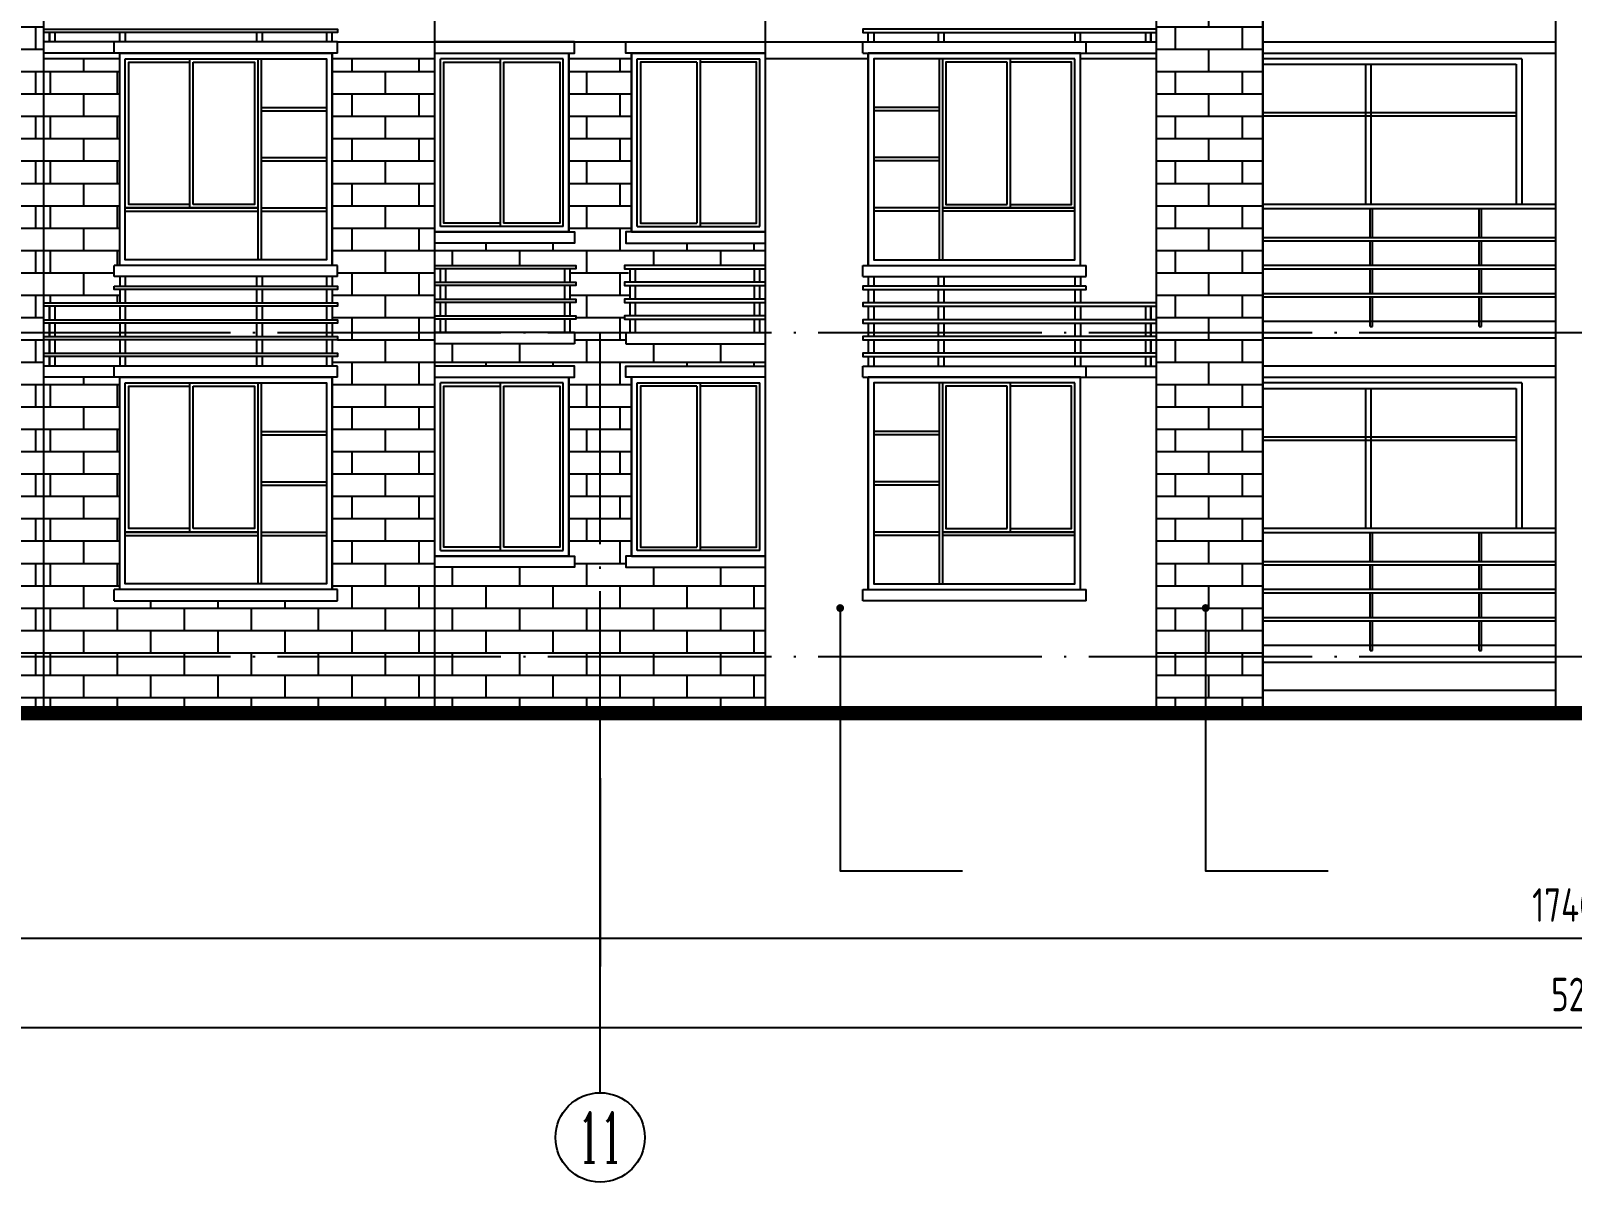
# Model space of a CAD drawing. Extents: x -726032 to 135930, y -151624 to 587044.
# Drawn here: x -499349 to -485553, y 290725 to 301028 of the extents above; entities that cross this region are included whole.
import ezdxf
from ezdxf.enums import TextEntityAlignment as Align

# ---------------------------------------------------------------- set-up
doc = ezdxf.new("R2010")
doc.units = 0
doc.header["$LTSCALE"] = 1000
doc.header["$MEASUREMENT"] = 0
doc.linetypes.add('DOTE', pattern=[2.42, 2, -0.2, 0.02, -0.2])
doc.layers.get('0').update_dxf_attribs({"linetype": 'CONTINUOUS'})
doc.layers.get('DEFPOINTS').update_dxf_attribs({"color": 1, "linetype": 'CONTINUOUS'})
for name, color, linetype in [('1', 140, 'CONTINUOUS'), ('AXIS', 245, 'CONTINUOUS'), ('AXIS_TEXT', 7, 'CONTINUOUS'), ('DOTE', 8, 'DOTE'), ('WINDOW', 155, 'CONTINUOUS'), ('引线', 213, 'CONTINUOUS'), ('栏杆', 126, 'CONTINUOUS'), ('装饰线', 252, 'CONTINUOUS')]:
    doc.layers.add(name, color=color, linetype=linetype)
doc.styles.add('COMPLEX', font='COMPLEX')
doc.styles.add('DIM_FONT', font='isocp.shx', dxfattribs={"width": 0.8})
doc.dimstyles.new('DIMN', dxfattribs={"dimtxt": 300, "dimasz": 1, "dimexe": 250, "dimexo": 300, "dimgap": 150, "dimtad": 1, "dimdec": 0, "dimzin": 0, "dimdsep": 46, "dimtxsty": 'DIM_FONT', "dimcen": 0.09, "dimclrt": 142, "dimadec": 0, "dimazin": 0, "dimtfac": 1, "dimtdec": 0, "dimtix": 1, "dimtmove": 2, "dimatfit": 3, "dimfxl": 1, "dimtolj": 1, "dimtzin": 0, "dimarcsym": 0})
pattern_1 = [(0, (-503804.97, 166246.5), (0, 200.025), []), (90, (-503804.97, 166246.5), (-300, 200.025), [200.025, -200.025])]
pattern_2 = [(0, (-515673.43, 166246.5), (0, 200.025), []), (90, (-515673.43, 166246.5), (-300, 200.025), [200.025, -200.025])]

# ---------------------------------------------------------------- blocks, each defined once
blk = doc.blocks.new('*D133')
at = {"layer": 'AXIS', "color": 0, "lineweight": -2, "transparency": 16777216}
for p, q in [((-511773, 293541), (-511773, 291855)), ((-458943, 293541), (-458943, 291855)), ((-458944, 292105), (-511772, 292105))]:
    blk.add_line(p, q, dxfattribs=at)
at = {"layer": 'AXIS', "color": 0, "transparency": 16777216}
for points in [[(-511772, 292105), (-511772, 292105), (-511773, 292105)], [(-458944, 292105), (-458944, 292105), (-458943, 292105)]]:
    blk.add_solid(points, dxfattribs=at)
at = {"layer": 'DEFPOINTS', "color": 0, "transparency": 16777216}
for p in [(-511773, 293841), (-458943, 293841), (-511773, 292105)]:
    blk.add_point(p, dxfattribs=at)
at = {"layer": 'AXIS', "color": 142, "transparency": 16777216, "insert": (-485358, 292405), "char_height": 300, "attachment_point": 5, "style": 'DIM_FONT'}
blk.add_mtext('\\A1;52830', dxfattribs=at)
blk = doc.blocks.new('*D136')
at = {"layer": 'AXIS', "color": 0, "lineweight": -2, "transparency": 16777216}
for p, q in [((-511653, 294341), (-511653, 292655)), ((-494253, 294341), (-494253, 292655)), ((-494254, 292905), (-511652, 292905))]:
    blk.add_line(p, q, dxfattribs=at)
at = {"layer": 'AXIS', "color": 0, "transparency": 16777216}
for points in [[(-511652, 292905), (-511652, 292905), (-511653, 292905)], [(-494254, 292905), (-494254, 292905), (-494253, 292905)]]:
    blk.add_solid(points, dxfattribs=at)
at = {"layer": 'DEFPOINTS', "color": 0, "transparency": 16777216}
for p in [(-511653, 294641), (-494253, 294641), (-511653, 292905)]:
    blk.add_point(p, dxfattribs=at)
at = {"layer": 'AXIS', "color": 142, "transparency": 16777216, "insert": (-502953, 293205), "char_height": 300, "attachment_point": 5, "style": 'DIM_FONT'}
blk.add_mtext('\\A1;17400', dxfattribs=at)
blk = doc.blocks.new('*D142')
at = {"layer": 'AXIS', "color": 0, "lineweight": -2, "transparency": 16777216}
for p, q in [((-494253, 294341), (-494253, 292655)), ((-476853, 294341), (-476853, 292655)), ((-476854, 292905), (-494252, 292905))]:
    blk.add_line(p, q, dxfattribs=at)
at = {"layer": 'AXIS', "color": 0, "transparency": 16777216}
for points in [[(-494252, 292905), (-494252, 292905), (-494253, 292905)], [(-476854, 292905), (-476854, 292905), (-476853, 292905)]]:
    blk.add_solid(points, dxfattribs=at)
at = {"layer": 'DEFPOINTS', "color": 0, "transparency": 16777216}
for p in [(-494253, 294641), (-476853, 294641), (-494253, 292905)]:
    blk.add_point(p, dxfattribs=at)
at = {"layer": 'AXIS', "color": 142, "transparency": 16777216, "insert": (-485553, 293205), "char_height": 300, "attachment_point": 5, "style": 'DIM_FONT'}
blk.add_mtext('\\A1;17400', dxfattribs=at)
blk = doc.blocks.new('_AXISO')
blk.add_circle((0, 0), 0.5)
at = {"layer": 'AXIS_TEXT', "style": 'COMPLEX', "width": 1.041667}
blk.add_attdef('A', text='', height=0.56, dxfattribs=at).set_placement((-0.25, -0.28), (0.25, -0.28), align=Align.FIT)

msp = doc.modelspace()

# ---------------------------------------------------------------- hatches: boundary and pattern name
at = {"layer": '装饰线'}
h = msp.add_hatch(dxfattribs=at)
h.set_pattern_fill('AR-BRSTD', color=35, scale=75, style=0)
h.set_pattern_definition(pattern_1)
h.paths.add_polyline_path([(-506672.9, 304678.3), (-506672.9, 294978.3), (-505722.9, 294978.3), (-505722.9, 303728.3), (-503102.9, 303728.3), (-503102.9, 304678.3)])
h.paths.add_polyline_path([(-502802.9, 303728.3), (-500182.9, 303728.3), (-500182.9, 294978.3), (-499232.9, 294978.3), (-499232.9, 304678.3), (-502802.9, 304678.3)])
h = msp.add_hatch(dxfattribs=at)
h.set_pattern_fill('AR-BRSTD', color=35, scale=75, style=0)
h.set_pattern_definition(pattern_1)
h.paths.add_polyline_path([(-481832.9, 304678.3), (-481832.9, 294978.3), (-482782.9, 294978.3), (-482782.9, 303728.3), (-485402.9, 303728.3), (-485402.9, 304678.3)])
h.paths.add_polyline_path([(-485702.9, 303728.3), (-488322.9, 303728.3), (-488322.9, 294978.3), (-489272.9, 294978.3), (-489272.9, 304678.3), (-485702.9, 304678.3)])
h = msp.add_hatch(dxfattribs=at)
h.set_pattern_fill('AR-BRSTD', color=35, scale=75, style=0)
h.set_pattern_definition(pattern_2)
h.paths.add_polyline_path([(-498552.9, 300778.3), (-499232.9, 300778.3), (-499232.9, 298593), (-498552.9, 298593), (-498552.9, 298713), (-498602.9, 298713), (-498602.9, 298743), (-498552.9, 298743), (-498552.9, 298828.3), (-498602.9, 298828.3), (-498602.9, 298928.3), (-498552.9, 298928.3)])
h.paths.add_polyline_path([(-498552.9, 297928.3), (-499232.9, 297928.3), (-499232.9, 295428.3), (-495732.9, 295428.3), (-495732.9, 296328.3), (-495732.9, 296328.3), (-495732.9, 297928.3), (-495732.9, 297928.3), (-495732.9, 298328.3), (-496652.9, 298328.3), (-496652.9, 298293), (-496602.9, 298293), (-496602.9, 298263), (-496652.9, 298263), (-496652.9, 298143), (-496602.9, 298143), (-496602.9, 298113), (-496652.9, 298113), (-496652.9, 298028.3), (-496602.9, 298028.3), (-496602.9, 297928.3), (-496652.9, 297928.3), (-496652.9, 296028.3), (-496602.9, 296028.3), (-496602.9, 295928.3), (-498602.9, 295928.3), (-498602.9, 296028.3), (-498552.9, 296028.3)])
h.paths.add_polyline_path([(-496602.9, 298928.3), (-496602.9, 298828.3), (-496652.9, 298828.3), (-496652.9, 298743), (-496602.9, 298743), (-496602.9, 298713), (-496652.9, 298713), (-496652.9, 298593), (-496602.9, 298593), (-496602.9, 298563), (-496652.9, 298563), (-496652.9, 298443), (-496602.9, 298443), (-496602.9, 298413), (-496652.9, 298413), (-496652.9, 298328.3), (-495732.9, 298328.3), (-495732.9, 299228.3), (-495732.9, 299228.3), (-495732.9, 300778.3), (-496652.9, 300778.3), (-496652.9, 298928.3)])
h.paths.add_polyline_path([(-495732.9, 294978.3), (-495732.9, 295428.3), (-499232.9, 295428.3), (-499232.9, 294978.3)])
h = msp.add_hatch(dxfattribs=at)
h.set_pattern_fill('AR-BRSTD', color=35, scale=75, style=0)
h.set_pattern_definition(pattern_2)
h.paths.add_polyline_path([(-494022.9, 296328.3), (-493972.9, 296328.3), (-493972.9, 297928.3), (-494022.9, 297928.3), (-494022.9, 298028.3), (-492772.9, 298028.3), (-492772.9, 298228.3), (-494022.9, 298228.3), (-494022.9, 298328.3), (-493985.7, 298328.3), (-493985.7, 298448.3), (-494035.7, 298448.3), (-494035.7, 298478.3), (-493985.7, 298598.3), (-494035.7, 298598.3), (-494035.7, 298628.3), (-493985.7, 298628.3), (-493985.7, 298748.3), (-494035.7, 298748.3), (-494035.7, 298778.3), (-493985.7, 298898.3), (-494035.7, 298898.3), (-494035.7, 298928.3), (-492772.9, 298928.3), (-492772.9, 299128.3), (-494022.9, 299128.3), (-494022.9, 299228.3), (-493972.9, 299228.3), (-493972.9, 300778.3), (-494532.9, 300778.3), (-494532.9, 299228.3), (-494482.9, 299228.3), (-494482.9, 299128.3), (-495732.9, 299128.3), (-495732.9, 298928.3), (-494470.1, 298928.3), (-494470.1, 298898.3), (-494520.1, 298898.3), (-494520.1, 298778.3), (-494470.1, 298778.3), (-494470.1, 298748.3), (-494520.1, 298748.3), (-494520.1, 298628.3), (-494470.1, 298628.3), (-494470.1, 298598.3), (-494520.1, 298598.3), (-494520.1, 298478.3), (-494470.1, 298478.3), (-494470.1, 298448.3), (-494520.1, 298448.3), (-494520.1, 298328.3), (-494482.9, 298328.3), (-494482.9, 298228.3), (-495732.9, 298228.3), (-495732.9, 298028.3), (-494482.9, 298028.3), (-494482.9, 297928.3), (-494532.9, 297928.3), (-494532.9, 296328.3), (-494482.9, 296328.3), (-494482.9, 296228.3), (-495732.9, 296228.3), (-495732.9, 294978.3), (-492772.9, 294978.3), (-492772.9, 296228.3), (-494022.9, 296228.3)])

# ---------------------------------------------------------------- linework, layer by layer
for p, q in [((-485702.9, 329828.3), (-485702.9, 294978.3)), ((-495732.9, 294978.3), (-495732.9, 328328.3)), ((-492772.9, 294978.3), (-492772.9, 328328.3)), ((-499232.9, 294978.3), (-499232.9, 304678.3)), ((-489272.9, 294978.3), (-489272.9, 304678.3)), ((-488322.9, 294978.3), (-488322.9, 303728.3)), ((-496602.9, 300928.3), (-499232.9, 300928.3)), ((-498602.9, 300828.3), (-498602.9, 300928.3)), ((-496602.9, 300828.3), (-496602.9, 300928.3)), ((-491902.9, 300928.3), (-489272.9, 300928.3)), ((-491902.9, 300828.3), (-491902.9, 300928.3)), ((-489902.9, 300828.3), (-489902.9, 300928.3)), ((-488322.9, 300928.3), (-485702.9, 300928.3)), ((-496602.9, 300828.3), (-499232.9, 300828.3)), ((-495732.9, 300828.3), (-494532.9, 300828.3)), ((-493972.9, 300828.3), (-492772.9, 300828.3)), ((-491902.9, 300828.3), (-489272.9, 300828.3)), ((-488322.9, 300828.3), (-485702.9, 300828.3)), ((-498602.9, 298828.3), (-498602.9, 298928.3)), ((-496602.9, 298928.3), (-498602.9, 298928.3)), ((-496602.9, 298828.3), (-498602.9, 298828.3)), ((-496602.9, 298828.3), (-496602.9, 298928.3)), ((-491902.9, 298928.3), (-489902.9, 298928.3)), ((-491902.9, 298828.3), (-491902.9, 298928.3)), ((-491902.9, 298828.3), (-489902.9, 298828.3)), ((-489902.9, 298828.3), (-489902.9, 298928.3)), ((-485702.9, 298428.3), (-488322.9, 298428.3)), ((-494482.9, 298328.3), (-495732.9, 298328.3)), ((-494482.9, 298328.3), (-494482.9, 298228.3)), ((-494022.9, 298328.3), (-494022.9, 298228.3)), ((-494022.9, 298328.3), (-492772.9, 298328.3)), ((-485702.9, 298278.3), (-488322.9, 298278.3)), ((-494482.9, 298228.3), (-495732.9, 298228.3)), ((-494022.9, 298228.3), (-492772.9, 298228.3)), ((-496602.9, 298028.3), (-499232.9, 298028.3)), ((-498602.9, 297928.3), (-498602.9, 298028.3)), ((-496602.9, 297928.3), (-496602.9, 298028.3)), ((-491902.9, 298028.3), (-489272.9, 298028.3)), ((-491902.9, 297928.3), (-491902.9, 298028.3)), ((-489902.9, 297928.3), (-489902.9, 298028.3)), ((-485702.9, 298028.3), (-488322.9, 298028.3)), ((-496602.9, 297928.3), (-499232.9, 297928.3)), ((-491902.9, 297928.3), (-489272.9, 297928.3)), ((-488322.9, 297928.3), (-485702.9, 297928.3)), ((-494532.9, 296328.3), (-495732.9, 296328.3)), ((-493972.9, 296328.3), (-492772.9, 296328.3)), ((-498602.9, 295928.3), (-498602.9, 296028.3)), ((-496602.9, 296028.3), (-498602.9, 296028.3)), ((-498602.9, 295928.3), (-496602.9, 295928.3)), ((-496602.9, 295928.3), (-496602.9, 296028.3)), ((-491902.9, 296028.3), (-489902.9, 296028.3)), ((-491902.9, 295928.3), (-491902.9, 296028.3)), ((-489902.9, 295928.3), (-491902.9, 295928.3)), ((-489902.9, 295928.3), (-489902.9, 296028.3)), ((-485702.9, 295528.3), (-488322.9, 295528.3)), ((-488322.9, 295378.3), (-485702.9, 295378.3)), ((-488322.9, 295128.3), (-485702.9, 295128.3)), ((-519968.6, 294978.3), (-450006.8, 294978.3))]:
    msp.add_line(p, q)
at = {"color": 136}
for points in [[(-488322.9, 294978.3), (-488322.9, 303728.3)], [(-488322.9, 297928.3), (-485702.9, 297928.3), (-485702.9, 295528.3), (-488322.9, 295528.3)]]:
    msp.add_lwpolyline(points, dxfattribs=at)
for points in [[(-495732.9, 300828.3), (-494482.9, 300828.3), (-494482.9, 300928.3), (-495732.9, 300928.3)], [(-492772.9, 300828.3), (-494022.9, 300828.3), (-494022.9, 300928.3), (-492772.9, 300928.3)], [(-495732.9, 299228.3), (-494482.9, 299228.3), (-494482.9, 299128.3), (-495732.9, 299128.3)], [(-492772.9, 299228.3), (-494022.9, 299228.3), (-494022.9, 299128.3), (-492772.9, 299128.3)], [(-495732.9, 297928.3), (-494482.9, 297928.3), (-494482.9, 298028.3), (-495732.9, 298028.3)], [(-492772.9, 297928.3), (-494022.9, 297928.3), (-494022.9, 298028.3), (-492772.9, 298028.3)], [(-495732.9, 296328.3), (-494482.9, 296328.3), (-494482.9, 296228.3), (-495732.9, 296228.3)], [(-492772.9, 296328.3), (-494022.9, 296328.3), (-494022.9, 296228.3), (-492772.9, 296228.3)]]:
    msp.add_lwpolyline(points)
at = {"const_width": 120}
msp.add_lwpolyline([(-519968.6, 294918.3), (-450006.8, 294918.3)], dxfattribs=at)
at = {"layer": '1', "color": 2}
msp.add_line((-488322.9, 303728.3), (-488322.9, 294978.3), dxfattribs=at)
at = {"layer": 'AXIS'}
msp.add_line((-494252.9, 291525.4), (-494252.9, 294630.2), dxfattribs=at)
at = {"layer": 'DOTE'}
for p, q in [((-516500.5, 298328.3), (-454540.3, 298328.3)), ((-494252.9, 294013.9), (-494252.9, 298328.3)), ((-516500.5, 295428.3), (-454540.3, 295428.3))]:
    msp.add_line(p, q, dxfattribs=at)
at = {"layer": 'WINDOW'}
for p, q in [((-498552.9, 298928.3), (-498552.9, 300828.3)), ((-497925.4, 299443.3), (-497925.4, 300778.3)), ((-497317.9, 300778.3), (-497317.9, 298978.3)), ((-497287.9, 300778.3), (-497287.9, 298978.3)), ((-496652.9, 298928.3), (-496652.9, 300828.3)), ((-495682.9, 299278.3), (-495682.9, 300778.3)), ((-494582.9, 300778.3), (-495682.9, 300778.3)), ((-495147.9, 300778.3), (-495147.9, 299278.3)), ((-494582.9, 299278.3), (-494582.9, 300778.3)), ((-494532.9, 299228.3), (-494532.9, 300828.3)), ((-493972.9, 299228.3), (-493972.9, 300828.3)), ((-493922.9, 300778.3), (-492822.9, 300778.3)), ((-493922.9, 299278.3), (-493922.9, 300778.3)), ((-493357.9, 300778.3), (-493357.9, 299278.3)), ((-492822.9, 299278.3), (-492822.9, 300778.3)), ((-491852.9, 298928.3), (-491852.9, 300828.3)), ((-491217.9, 300778.3), (-491217.9, 298978.3)), ((-491187.9, 300778.3), (-491187.9, 298978.3)), ((-490580.4, 299443.3), (-490580.4, 300778.3)), ((-489952.9, 298928.3), (-489952.9, 300828.3)), ((-486002.9, 300778.3), (-488322.9, 300778.3)), ((-486002.9, 300778.3), (-486002.9, 299478.3)), ((-497895.4, 299473.3), (-497895.4, 300748.3)), ((-495117.9, 300748.3), (-495117.9, 299308.3)), ((-493387.9, 300748.3), (-493387.9, 299308.3)), ((-490610.4, 299473.3), (-490610.4, 300748.3)), ((-488322.9, 300728.3), (-486052.9, 300728.3)), ((-487402.9, 300728.3), (-487402.9, 299478.3)), ((-487352.9, 299478.3), (-487352.9, 300728.3)), ((-486052.9, 300728.3), (-486052.9, 299478.3)), ((-497287.9, 300343.3), (-496702.9, 300343.3)), ((-491217.9, 300343.3), (-491802.9, 300343.3)), ((-497287.9, 300313.3), (-496702.9, 300313.3)), ((-491217.9, 300313.3), (-491802.9, 300313.3)), ((-486052.9, 300293.3), (-488322.9, 300293.3)), ((-486052.9, 300263.3), (-488322.9, 300263.3)), ((-497287.9, 299893.3), (-496702.9, 299893.3)), ((-497287.9, 299863.3), (-496702.9, 299863.3)), ((-491217.9, 299893.3), (-491802.9, 299893.3)), ((-491217.9, 299863.3), (-491802.9, 299863.3)), ((-498502.9, 299443.3), (-497317.9, 299443.3)), ((-498502.9, 299413.3), (-497317.9, 299413.3)), ((-497287.9, 299443.3), (-496702.9, 299443.3)), ((-497287.9, 299413.3), (-496702.9, 299413.3)), ((-491217.9, 299443.3), (-491802.9, 299443.3)), ((-491217.9, 299413.3), (-491802.9, 299413.3)), ((-490002.9, 299443.3), (-491187.9, 299443.3)), ((-490002.9, 299413.3), (-491187.9, 299413.3)), ((-494582.9, 299278.3), (-495682.9, 299278.3)), ((-493922.9, 299278.3), (-492822.9, 299278.3)), ((-498552.9, 296028.3), (-498552.9, 297928.3)), ((-497925.4, 296543.3), (-497925.4, 297878.3)), ((-497317.9, 297878.3), (-497317.9, 296078.3)), ((-497287.9, 297878.3), (-497287.9, 296078.3)), ((-496652.9, 296028.3), (-496652.9, 297928.3)), ((-495682.9, 296378.3), (-495682.9, 297878.3)), ((-494582.9, 297878.3), (-495682.9, 297878.3)), ((-495147.9, 297878.3), (-495147.9, 296378.3)), ((-494582.9, 296378.3), (-494582.9, 297878.3)), ((-494532.9, 296328.3), (-494532.9, 297928.3)), ((-493972.9, 296328.3), (-493972.9, 297928.3)), ((-493922.9, 297878.3), (-492822.9, 297878.3)), ((-493922.9, 296378.3), (-493922.9, 297878.3)), ((-493357.9, 297878.3), (-493357.9, 296378.3)), ((-492822.9, 296378.3), (-492822.9, 297878.3)), ((-491852.9, 296028.3), (-491852.9, 297928.3)), ((-491217.9, 297878.3), (-491217.9, 296078.3)), ((-491187.9, 297878.3), (-491187.9, 296078.3)), ((-490580.4, 296543.3), (-490580.4, 297878.3)), ((-489952.9, 296028.3), (-489952.9, 297928.3)), ((-486002.9, 297878.3), (-488322.9, 297878.3)), ((-486002.9, 297878.3), (-486002.9, 296578.3)), ((-497895.4, 296573.3), (-497895.4, 297848.3)), ((-495117.9, 297848.3), (-495117.9, 296408.3)), ((-493387.9, 297848.3), (-493387.9, 296408.3)), ((-490610.4, 296573.3), (-490610.4, 297848.3)), ((-488322.9, 297828.3), (-486052.9, 297828.3)), ((-487402.9, 297828.3), (-487402.9, 296578.3)), ((-487352.9, 296578.3), (-487352.9, 297828.3)), ((-486052.9, 297828.3), (-486052.9, 296578.3)), ((-497287.9, 297443.3), (-496702.9, 297443.3)), ((-491217.9, 297443.3), (-491802.9, 297443.3)), ((-497287.9, 297413.3), (-496702.9, 297413.3)), ((-491217.9, 297413.3), (-491802.9, 297413.3)), ((-486052.9, 297393.3), (-488322.9, 297393.3)), ((-486052.9, 297363.3), (-488322.9, 297363.3)), ((-497287.9, 296993.3), (-496702.9, 296993.3)), ((-497287.9, 296963.3), (-496702.9, 296963.3)), ((-491217.9, 296993.3), (-491802.9, 296993.3)), ((-491217.9, 296963.3), (-491802.9, 296963.3)), ((-498502.9, 296543.3), (-497317.9, 296543.3)), ((-498502.9, 296513.3), (-497317.9, 296513.3)), ((-497287.9, 296543.3), (-496702.9, 296543.3)), ((-497287.9, 296513.3), (-496702.9, 296513.3)), ((-491217.9, 296543.3), (-491802.9, 296543.3)), ((-491217.9, 296513.3), (-491802.9, 296513.3)), ((-490002.9, 296543.3), (-491187.9, 296543.3)), ((-490002.9, 296513.3), (-491187.9, 296513.3)), ((-495682.9, 296378.3), (-494582.9, 296378.3)), ((-492822.9, 296378.3), (-493922.9, 296378.3))]:
    msp.add_line(p, q, dxfattribs=at)
for points in [[(-498552.9, 300828.3), (-496652.9, 300828.3), (-496652.9, 298928.3), (-498552.9, 298928.3)], [(-498552.9, 300828.3), (-496652.9, 300828.3), (-496652.9, 298928.3), (-498552.9, 298928.3)], [(-498502.9, 300778.3), (-496702.9, 300778.3), (-496702.9, 298978.3), (-498502.9, 298978.3)], [(-498502.9, 300778.3), (-497317.9, 300778.3), (-497317.9, 299443.3), (-498502.9, 299443.3)], [(-495732.9, 300828.3), (-494532.9, 300828.3), (-494532.9, 299228.3), (-495732.9, 299228.3)], [(-492772.9, 300828.3), (-493972.9, 300828.3), (-493972.9, 299228.3), (-492772.9, 299228.3)], [(-489952.9, 300828.3), (-491852.9, 300828.3), (-491852.9, 298928.3), (-489952.9, 298928.3)], [(-489952.9, 300828.3), (-491852.9, 300828.3), (-491852.9, 298928.3), (-489952.9, 298928.3)], [(-490002.9, 300778.3), (-491802.9, 300778.3), (-491802.9, 298978.3), (-490002.9, 298978.3)], [(-490002.9, 300778.3), (-491187.9, 300778.3), (-491187.9, 299443.3), (-490002.9, 299443.3)], [(-498552.9, 297928.3), (-496652.9, 297928.3), (-496652.9, 296028.3), (-498552.9, 296028.3)], [(-498552.9, 297928.3), (-496652.9, 297928.3), (-496652.9, 296028.3), (-498552.9, 296028.3)], [(-498502.9, 297878.3), (-496702.9, 297878.3), (-496702.9, 296078.3), (-498502.9, 296078.3)], [(-498502.9, 297878.3), (-497317.9, 297878.3), (-497317.9, 296543.3), (-498502.9, 296543.3)], [(-495732.9, 297928.3), (-494532.9, 297928.3), (-494532.9, 296328.3), (-495732.9, 296328.3)], [(-492772.9, 297928.3), (-493972.9, 297928.3), (-493972.9, 296328.3), (-492772.9, 296328.3)], [(-489952.9, 297928.3), (-491852.9, 297928.3), (-491852.9, 296028.3), (-489952.9, 296028.3)], [(-489952.9, 297928.3), (-491852.9, 297928.3), (-491852.9, 296028.3), (-489952.9, 296028.3)], [(-490002.9, 297878.3), (-491802.9, 297878.3), (-491802.9, 296078.3), (-490002.9, 296078.3)], [(-490002.9, 297878.3), (-491187.9, 297878.3), (-491187.9, 296543.3), (-490002.9, 296543.3)]]:
    msp.add_lwpolyline(points, close=True, dxfattribs=at)
for points in [[(-497925.4, 299473.3), (-498472.9, 299473.3), (-498472.9, 300748.3), (-497925.4, 300748.3)], [(-497895.4, 300748.3), (-497347.9, 300748.3), (-497347.9, 299473.3), (-497895.4, 299473.3)], [(-495147.9, 299308.3), (-495652.9, 299308.3), (-495652.9, 300748.3), (-495147.9, 300748.3)], [(-495117.9, 300748.3), (-494612.9, 300748.3), (-494612.9, 299308.3), (-495117.9, 299308.3)], [(-493387.9, 300748.3), (-493892.9, 300748.3), (-493892.9, 299308.3), (-493387.9, 299308.3)], [(-493357.9, 299308.3), (-492852.9, 299308.3), (-492852.9, 300748.3), (-493357.9, 300748.3)], [(-490610.4, 300748.3), (-491157.9, 300748.3), (-491157.9, 299473.3), (-490610.4, 299473.3)], [(-490580.4, 299473.3), (-490032.9, 299473.3), (-490032.9, 300748.3), (-490580.4, 300748.3)], [(-497925.4, 296573.3), (-498472.9, 296573.3), (-498472.9, 297848.3), (-497925.4, 297848.3)], [(-497895.4, 297848.3), (-497347.9, 297848.3), (-497347.9, 296573.3), (-497895.4, 296573.3)], [(-495147.9, 296408.3), (-495652.9, 296408.3), (-495652.9, 297848.3), (-495147.9, 297848.3)], [(-495117.9, 297848.3), (-494612.9, 297848.3), (-494612.9, 296408.3), (-495117.9, 296408.3)], [(-493387.9, 297848.3), (-493892.9, 297848.3), (-493892.9, 296408.3), (-493387.9, 296408.3)], [(-493357.9, 296408.3), (-492852.9, 296408.3), (-492852.9, 297848.3), (-493357.9, 297848.3)], [(-490610.4, 297848.3), (-491157.9, 297848.3), (-491157.9, 296573.3), (-490610.4, 296573.3)], [(-490580.4, 296573.3), (-490032.9, 296573.3), (-490032.9, 297848.3), (-490580.4, 297848.3)]]:
    msp.add_lwpolyline(points, dxfattribs=at)
at = {"layer": '引线', "const_width": 34.8}
for points in [[(-492122.6, 295862.7, 1), (-492087.3, 295862.7, 1)], [(-488851, 295862.7, 1), (-488815.8, 295862.7, 1)]]:
    msp.add_lwpolyline(points, format="xyb", close=True, dxfattribs=at)
at = {"layer": '引线'}
for points in [[(-492105, 295862.7), (-492105, 293512.8), (-491009.5, 293512.8)], [(-488833.4, 295862.7), (-488833.4, 293512.8), (-487738, 293512.8)]]:
    msp.add_lwpolyline(points, dxfattribs=at)
at = {"layer": '栏杆'}
for p, q in [((-499182.9, 301013), (-499182.9, 300928.3)), ((-499182.9, 300928.3), (-499182.9, 301013)), ((-499132.9, 301013), (-499132.9, 300928.3)), ((-498552.9, 300928.3), (-498552.9, 301013)), ((-498502.9, 301013), (-498502.9, 300928.3)), ((-497327.9, 301013), (-497327.9, 300928.3)), ((-497277.9, 301013), (-497277.9, 300928.3)), ((-496702.9, 301013), (-496702.9, 300928.3)), ((-496652.9, 300928.3), (-496652.9, 301013)), ((-491852.9, 300928.3), (-491852.9, 301013)), ((-491802.9, 301013), (-491802.9, 300928.3)), ((-491227.9, 301013), (-491227.9, 300928.3)), ((-491177.9, 301013), (-491177.9, 300928.3)), ((-490002.9, 301013), (-490002.9, 300928.3)), ((-489952.9, 300928.3), (-489952.9, 301013)), ((-489372.9, 301013), (-489372.9, 300928.3)), ((-489322.9, 301013), (-489322.9, 300928.3)), ((-489322.9, 300928.3), (-489322.9, 301013)), ((-488322.9, 299478.3), (-485702.9, 299478.3)), ((-488322.9, 299438.3), (-485702.9, 299438.3)), ((-487359.9, 299178.3), (-487359.9, 299438.3)), ((-487339.9, 299178.3), (-487339.9, 299438.3)), ((-486384.9, 299178.3), (-486384.9, 299438.3)), ((-486364.9, 299178.3), (-486364.9, 299438.3)), ((-488322.9, 299178.3), (-485702.9, 299178.3)), ((-488322.9, 299148.3), (-485702.9, 299148.3)), ((-487359.9, 298928.3), (-487359.9, 299148.3)), ((-487339.9, 298928.3), (-487339.9, 299148.3)), ((-486384.9, 298928.3), (-486384.9, 299148.3)), ((-486364.9, 298928.3), (-486364.9, 299148.3)), ((-498552.9, 298828.3), (-498552.9, 298743.6)), ((-498502.9, 298828.3), (-498502.9, 298743.6)), ((-497327.9, 298828.3), (-497327.9, 298743.6)), ((-497277.9, 298828.3), (-497277.9, 298743.6)), ((-496702.9, 298828.3), (-496702.9, 298743.6)), ((-496652.9, 298828.3), (-496652.9, 298743.6)), ((-495682.9, 298778.3), (-495682.9, 298898.3)), ((-495632.9, 298778.3), (-495632.9, 298898.3)), ((-494570.1, 298778.3), (-494570.1, 298898.3)), ((-494520.1, 298778.3), (-494520.1, 298898.3)), ((-493985.7, 298778.3), (-493985.7, 298898.3)), ((-493935.7, 298778.3), (-493935.7, 298898.3)), ((-492872.9, 298778.3), (-492872.9, 298898.3)), ((-492822.9, 298778.3), (-492822.9, 298898.3)), ((-491852.9, 298828.3), (-491852.9, 298743.6)), ((-491802.9, 298828.3), (-491802.9, 298743.6)), ((-491227.9, 298828.3), (-491227.9, 298743.6)), ((-491177.9, 298828.3), (-491177.9, 298743.6)), ((-490002.9, 298828.3), (-490002.9, 298743.6)), ((-489952.9, 298828.3), (-489952.9, 298743.6)), ((-485702.9, 298928.3), (-488322.9, 298928.3)), ((-488322.9, 298898.3), (-485702.9, 298898.3)), ((-487359.9, 298678.3), (-487359.9, 298898.3)), ((-487339.9, 298678.3), (-487339.9, 298898.3)), ((-486384.9, 298678.3), (-486384.9, 298898.3)), ((-486364.9, 298678.3), (-486364.9, 298898.3)), ((-498552.9, 298713), (-498552.9, 298593)), ((-498502.9, 298713), (-498502.9, 298593)), ((-497327.9, 298713), (-497327.9, 298593)), ((-497277.9, 298713), (-497277.9, 298593)), ((-496702.9, 298713), (-496702.9, 298593)), ((-496652.9, 298713), (-496652.9, 298593)), ((-495682.9, 298628.3), (-495682.9, 298748.3)), ((-495632.9, 298628.3), (-495632.9, 298748.3)), ((-494570.1, 298628.3), (-494570.1, 298748.3)), ((-494520.1, 298628.3), (-494520.1, 298748.3)), ((-493985.7, 298628.3), (-493985.7, 298748.3)), ((-493935.7, 298628.3), (-493935.7, 298748.3)), ((-492872.9, 298628.3), (-492872.9, 298748.3)), ((-492822.9, 298628.3), (-492822.9, 298748.3)), ((-491852.9, 298713), (-491852.9, 298593)), ((-491802.9, 298713), (-491802.9, 298593)), ((-491227.9, 298713), (-491227.9, 298593)), ((-491177.9, 298713), (-491177.9, 298593)), ((-490002.9, 298713), (-490002.9, 298593)), ((-489952.9, 298713), (-489952.9, 298593)), ((-499182.9, 298563), (-499182.9, 298443)), ((-499182.9, 298443), (-499182.9, 298563)), ((-499132.9, 298563), (-499132.9, 298443)), ((-498552.9, 298563), (-498552.9, 298443)), ((-498502.9, 298563), (-498502.9, 298443)), ((-497327.9, 298563), (-497327.9, 298443)), ((-497277.9, 298563), (-497277.9, 298443)), ((-496702.9, 298563), (-496702.9, 298443)), ((-496652.9, 298563), (-496652.9, 298443)), ((-495682.9, 298478.3), (-495682.9, 298598.3)), ((-495632.9, 298478.3), (-495632.9, 298598.3)), ((-494570.1, 298478.3), (-494570.1, 298598.3)), ((-494520.1, 298478.3), (-494520.1, 298598.3)), ((-493985.7, 298478.3), (-493985.7, 298598.3)), ((-493935.7, 298478.3), (-493935.7, 298598.3)), ((-492872.9, 298478.3), (-492872.9, 298598.3)), ((-492822.9, 298478.3), (-492822.9, 298598.3)), ((-491852.9, 298563), (-491852.9, 298443)), ((-491802.9, 298563), (-491802.9, 298443)), ((-491227.9, 298563), (-491227.9, 298443)), ((-491177.9, 298563), (-491177.9, 298443)), ((-490002.9, 298563), (-490002.9, 298443)), ((-489952.9, 298563), (-489952.9, 298443)), ((-489372.9, 298563), (-489372.9, 298443)), ((-489322.9, 298563), (-489322.9, 298443)), ((-489322.9, 298443), (-489322.9, 298563)), ((-488322.9, 298678.3), (-485702.9, 298678.3)), ((-488322.9, 298648.3), (-485702.9, 298648.3)), ((-487359.9, 298382.8), (-487359.9, 298648.3)), ((-487339.9, 298382.8), (-487339.9, 298648.3)), ((-486384.9, 298382.8), (-486384.9, 298648.3)), ((-486364.9, 298382.8), (-486364.9, 298648.3)), ((-499182.9, 298413), (-499182.9, 298293)), ((-499182.9, 298293), (-499182.9, 298413)), ((-499132.9, 298413), (-499132.9, 298293)), ((-498552.9, 298413), (-498552.9, 298293)), ((-498502.9, 298413), (-498502.9, 298293)), ((-497327.9, 298413), (-497327.9, 298293)), ((-497277.9, 298413), (-497277.9, 298293)), ((-496702.9, 298413), (-496702.9, 298293)), ((-496652.9, 298413), (-496652.9, 298293)), ((-495682.9, 298328.3), (-495682.9, 298448.3)), ((-495632.9, 298328.3), (-495632.9, 298448.3)), ((-494570.1, 298328.3), (-494570.1, 298448.3)), ((-494520.1, 298328.3), (-494520.1, 298448.3)), ((-493985.7, 298328.3), (-493985.7, 298448.3)), ((-493935.7, 298328.3), (-493935.7, 298448.3)), ((-492872.9, 298328.3), (-492872.9, 298448.3)), ((-492822.9, 298328.3), (-492822.9, 298448.3)), ((-491852.9, 298413), (-491852.9, 298293)), ((-491802.9, 298413), (-491802.9, 298293)), ((-491227.9, 298413), (-491227.9, 298293)), ((-491177.9, 298413), (-491177.9, 298293)), ((-490002.9, 298413), (-490002.9, 298293)), ((-489952.9, 298413), (-489952.9, 298293)), ((-489372.9, 298413), (-489372.9, 298293)), ((-489322.9, 298413), (-489322.9, 298293)), ((-489322.9, 298293), (-489322.9, 298413)), ((-487359.9, 298382.8), (-487339.9, 298382.8)), ((-486384.9, 298382.8), (-486364.9, 298382.8)), ((-499182.9, 298263), (-499182.9, 298143)), ((-499182.9, 298143), (-499182.9, 298263)), ((-499132.9, 298263), (-499132.9, 298143)), ((-498552.9, 298263), (-498552.9, 298143)), ((-498502.9, 298263), (-498502.9, 298143)), ((-497327.9, 298263), (-497327.9, 298143)), ((-497277.9, 298263), (-497277.9, 298143)), ((-496702.9, 298263), (-496702.9, 298143)), ((-496652.9, 298263), (-496652.9, 298143)), ((-491852.9, 298263), (-491852.9, 298143)), ((-491802.9, 298263), (-491802.9, 298143)), ((-491227.9, 298263), (-491227.9, 298143)), ((-491177.9, 298263), (-491177.9, 298143)), ((-490002.9, 298263), (-490002.9, 298143)), ((-489952.9, 298263), (-489952.9, 298143)), ((-489372.9, 298263), (-489372.9, 298143)), ((-489322.9, 298263), (-489322.9, 298143)), ((-489322.9, 298143), (-489322.9, 298263)), ((-499182.9, 298113), (-499182.9, 298028.3)), ((-499182.9, 298028.3), (-499182.9, 298113)), ((-499132.9, 298113), (-499132.9, 298028.3)), ((-498552.9, 298113), (-498552.9, 298028.3)), ((-498502.9, 298113), (-498502.9, 298028.3)), ((-497327.9, 298113), (-497327.9, 298028.3)), ((-497277.9, 298113), (-497277.9, 298028.3)), ((-496702.9, 298113), (-496702.9, 298028.3)), ((-496652.9, 298113), (-496652.9, 298028.3)), ((-491852.9, 298113), (-491852.9, 298028.3)), ((-491802.9, 298113), (-491802.9, 298028.3)), ((-491227.9, 298113), (-491227.9, 298028.3)), ((-491177.9, 298113), (-491177.9, 298028.3)), ((-490002.9, 298113), (-490002.9, 298028.3)), ((-489952.9, 298113), (-489952.9, 298028.3)), ((-489372.9, 298113), (-489372.9, 298028.3)), ((-489322.9, 298113), (-489322.9, 298028.3)), ((-489322.9, 298028.3), (-489322.9, 298113)), ((-488322.9, 296578.3), (-485702.9, 296578.3)), ((-488322.9, 296538.3), (-485702.9, 296538.3)), ((-487359.9, 296278.3), (-487359.9, 296538.3)), ((-487339.9, 296278.3), (-487339.9, 296538.3)), ((-486384.9, 296278.3), (-486384.9, 296538.3)), ((-486364.9, 296278.3), (-486364.9, 296538.3)), ((-488322.9, 296278.3), (-485702.9, 296278.3)), ((-488322.9, 296248.3), (-485702.9, 296248.3)), ((-487359.9, 296028.3), (-487359.9, 296248.3)), ((-487339.9, 296028.3), (-487339.9, 296248.3)), ((-486384.9, 296028.3), (-486384.9, 296248.3)), ((-486364.9, 296028.3), (-486364.9, 296248.3)), ((-485702.9, 296028.3), (-488322.9, 296028.3)), ((-488322.9, 295998.3), (-485702.9, 295998.3)), ((-487359.9, 295778.3), (-487359.9, 295998.3)), ((-487339.9, 295778.3), (-487339.9, 295998.3)), ((-486384.9, 295778.3), (-486384.9, 295998.3)), ((-486364.9, 295778.3), (-486364.9, 295998.3)), ((-488322.9, 295778.3), (-485702.9, 295778.3)), ((-488322.9, 295748.3), (-485702.9, 295748.3)), ((-487359.9, 295482.8), (-487359.9, 295748.3)), ((-487339.9, 295482.8), (-487339.9, 295748.3)), ((-486384.9, 295482.8), (-486384.9, 295748.3)), ((-486364.9, 295482.8), (-486364.9, 295748.3)), ((-487359.9, 295482.8), (-487339.9, 295482.8)), ((-486384.9, 295482.8), (-486364.9, 295482.8))]:
    msp.add_line(p, q, dxfattribs=at)
for points in [[(-499232.9, 301043), (-496602.9, 301043), (-496602.9, 301013), (-499232.9, 301013)], [(-489272.9, 301043), (-491902.9, 301043), (-491902.9, 301013), (-489272.9, 301013)], [(-498602.9, 298743), (-496602.9, 298743), (-496602.9, 298713), (-498602.9, 298713)], [(-489902.9, 298743), (-491902.9, 298743), (-491902.9, 298713), (-489902.9, 298713)], [(-499232.9, 298593), (-496602.9, 298593), (-496602.9, 298563), (-499232.9, 298563)], [(-489272.9, 298593), (-491902.9, 298593), (-491902.9, 298563), (-489272.9, 298563)], [(-499232.9, 298443), (-496602.9, 298443), (-496602.9, 298413), (-499232.9, 298413)], [(-489272.9, 298443), (-491902.9, 298443), (-491902.9, 298413), (-489272.9, 298413)], [(-499232.9, 298293), (-496602.9, 298293), (-496602.9, 298263), (-499232.9, 298263)], [(-489272.9, 298293), (-491902.9, 298293), (-491902.9, 298263), (-489272.9, 298263)], [(-499232.9, 298143), (-496602.9, 298143), (-496602.9, 298113), (-499232.9, 298113)], [(-489272.9, 298143), (-491902.9, 298143), (-491902.9, 298113), (-489272.9, 298113)]]:
    msp.add_lwpolyline(points, close=True, dxfattribs=at)
for points in [[(-495732.9, 298928.3), (-494470.1, 298928.3), (-494470.1, 298898.3), (-495732.9, 298898.3)], [(-492772.9, 298928.3), (-494035.7, 298928.3), (-494035.7, 298898.3), (-492772.9, 298898.3)], [(-495732.9, 298778.3), (-494470.1, 298778.3), (-494470.1, 298748.3), (-495732.9, 298748.3)], [(-492772.9, 298778.3), (-494035.7, 298778.3), (-494035.7, 298748.3), (-492772.9, 298748.3)], [(-495732.9, 298628.3), (-494470.1, 298628.3), (-494470.1, 298598.3), (-495732.9, 298598.3)], [(-492772.9, 298628.3), (-494035.7, 298628.3), (-494035.7, 298598.3), (-492772.9, 298598.3)], [(-495732.9, 298478.3), (-494470.1, 298478.3), (-494470.1, 298448.3), (-495732.9, 298448.3)], [(-492772.9, 298478.3), (-494035.7, 298478.3), (-494035.7, 298448.3), (-492772.9, 298448.3)]]:
    msp.add_lwpolyline(points, dxfattribs=at)
at = {"layer": '装饰线'}
for p, q in [((-496602.9, 300928.3), (-491902.9, 300928.3)), ((-498552.9, 300778.3), (-499232.9, 300778.3)), ((-495732.9, 300778.3), (-496652.9, 300778.3)), ((-493972.9, 300778.3), (-494532.9, 300778.3)), ((-491852.9, 300778.3), (-492772.9, 300778.3)), ((-489272.9, 300778.3), (-489952.9, 300778.3))]:
    msp.add_line(p, q, dxfattribs=at)

# ---------------------------------------------------------------- block references
at = {"layer": 'AXIS'}
ref = msp.add_blockref('_AXISO', (-494252.9, 291125.4), dxfattribs=dict(at, xscale=800, yscale=800, zscale=800))
ref.add_attrib('A', '11', dxfattribs={"layer": 'AXIS_TEXT', "height": 448, "style": 'COMPLEX', "width": 0.78125}).set_placement((-494452.9, 290901.4), (-494052.9, 290901.4), align=Align.FIT)

# ---------------------------------------------------------------- dimensions: what is measured, and where the dimension line sits
for p1, p2, picture, middle in [((-494252.9, 294641.3), (-511652.9, 294641.3), '*D136', (-502952.9, 293204.8)), ((-476852.9, 294641.3), (-494252.9, 294641.3), '*D142', (-485552.9, 293204.8)), ((-458942.9, 293841.3), (-511772.9, 293841.3), '*D133', (-485357.9, 292404.8))]:
    dim = msp.add_aligned_dim(p1=p1, p2=p2, distance=1736.5, dimstyle='DIMN', dxfattribs=at)
    dim.commit()
    dim.dimension.update_dxf_attribs({"geometry": picture, "text_midpoint": middle})

doc.saveas('drawing.dxf')
